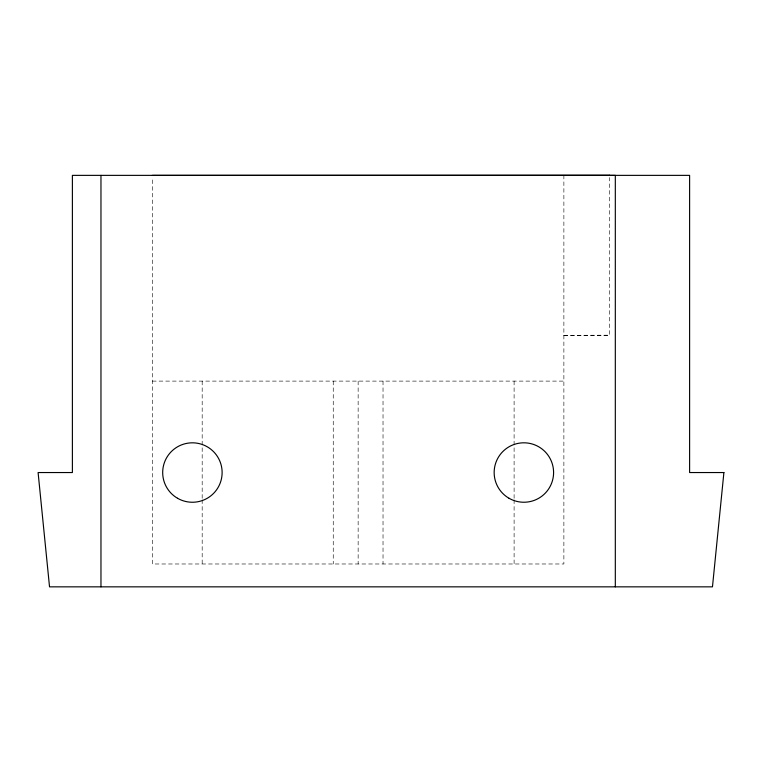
<?xml version="1.0" encoding="UTF-8"?>
<svg xmlns="http://www.w3.org/2000/svg" width="762" height="762" viewBox="0 0 762 762"><rect width="100%" height="100%" fill="white"/><g stroke="black" fill="none" stroke-linecap="round" stroke-linejoin="round"><path stroke-width="0.57" stroke-dasharray="3.81 2.86" d="M563.88 335.328L609.571 335.194M563.88 335.375L609.571 335.366L609.571 177.527M152.4 381.105L563.88 381.105M563.88 175.165L563.88 563.985L152.4 563.985L152.4 177.737M514.102 381.105L514.102 498.662M514.102 499.853L514.102 563.985M383.029 381.105L383.029 563.985M358.14 381.105L358.14 563.985M333.251 381.105L333.251 563.985M202.178 381.105L202.178 498.662M202.178 499.853L202.178 563.985"/><path stroke-width="1.14" d="M152.4 175.365L609.571 175.212M609.571 175.355L615.315 175.365L615.315 586.845M100.965 175.365L100.965 586.845M723.9 472.545L712.47 586.845L49.53 586.845L38.1 472.545L72.39 472.545L72.39 175.365L689.61 175.365L689.61 472.545L723.9 472.545M177.546 498.272A29.718 29.718 0 0 0 222.123 472.535A29.718 29.718 0 0 0 177.546 446.799A29.718 29.718 0 0 0 177.546 498.272M509.016 498.262A29.718 29.718 0 0 0 553.593 472.526A29.718 29.718 0 0 0 509.016 446.789A29.718 29.718 0 0 0 509.016 498.262"/></g></svg>
